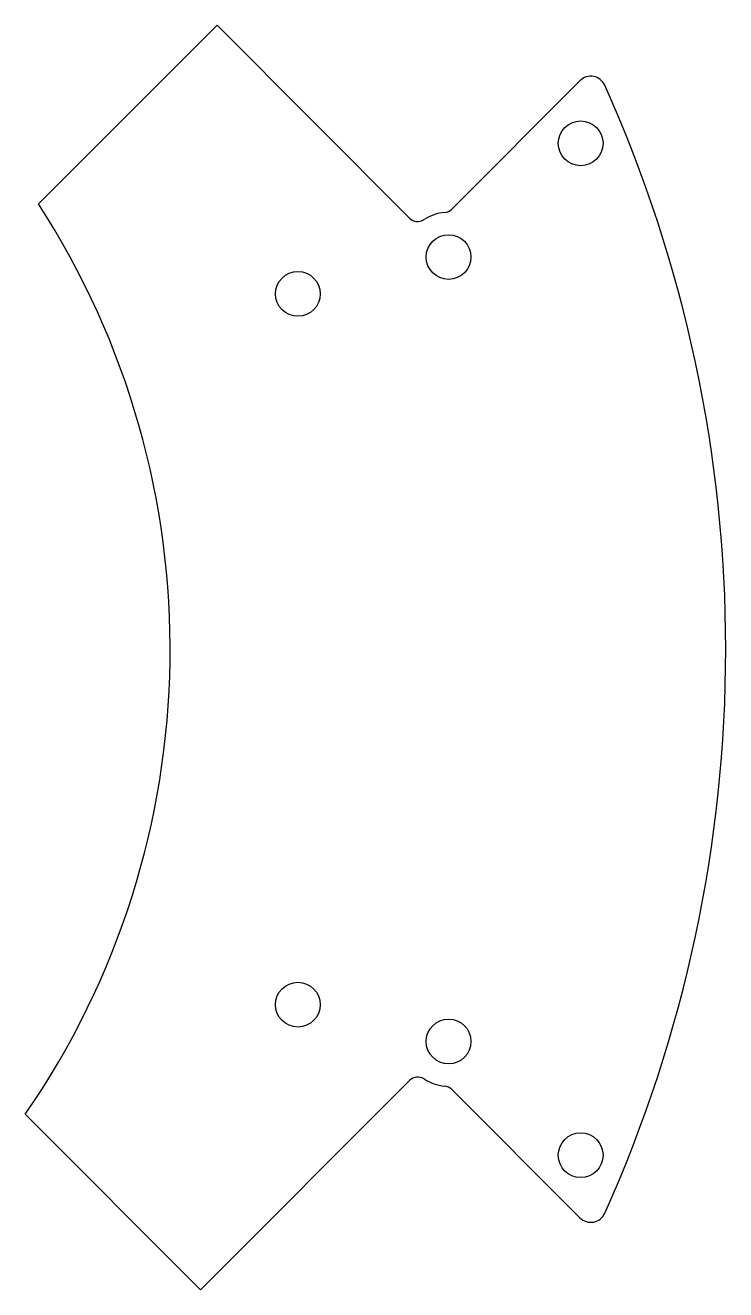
# Model space of a CAD drawing. Header units: millimetres. Extents: x 52.7 to 107.5, y -50.1 to 48.8.
import ezdxf

# ---------------------------------------------------------------- set-up
doc = ezdxf.new("R2010")
doc.units = ezdxf.units.MM
doc.layers.get('0').update_dxf_attribs({"linetype": 'CONTINUOUS'})

msp = doc.modelspace()

# ---------------------------------------------------------------- linework, layer by layer
for p, q in [((67.671, 48.81), (53.692, 34.831)), ((82.754, 33.726), (67.671, 48.81)), ((96.089, 44.47), (86.046, 34.427)), ((82.754, -33.726), (66.384, -50.097)), ((96.089, -44.47), (86.046, -34.427)), ((66.384, -50.097), (52.659, -36.373))]:
    msp.add_line(p, q)
for centre in [(96.144, 39.575), (85.8, 30.681), (74, 27.8), (74, -27.8), (85.8, -30.681), (96.144, -39.575)]:
    msp.add_circle(centre, 1.75)
for centre, radius, start, end in [((96.937, 43.622), 1.2, 24.22748, 135), ((0, 0), 107.5, -24.2276, 24.2276), ((0, 0), 64, -34.63348, 32.97252), ((83.391, 34.363), 0.9, 225, 303.19711), ((85.8, 30.681), 3.5, 95.08675, 123.19711), ((85.41, 35.064), 0.9, 275.08675, 315), ((83.391, -34.363), 0.9, 56.80289, 135), ((85.8, -30.681), 3.5, 236.80289, 264.91325), ((85.41, -35.064), 0.9, 45, 84.91325), ((96.937, -43.622), 1.2, 225, 335.7724)]:
    msp.add_arc(centre, radius, start, end)

doc.saveas('drawing.dxf')
